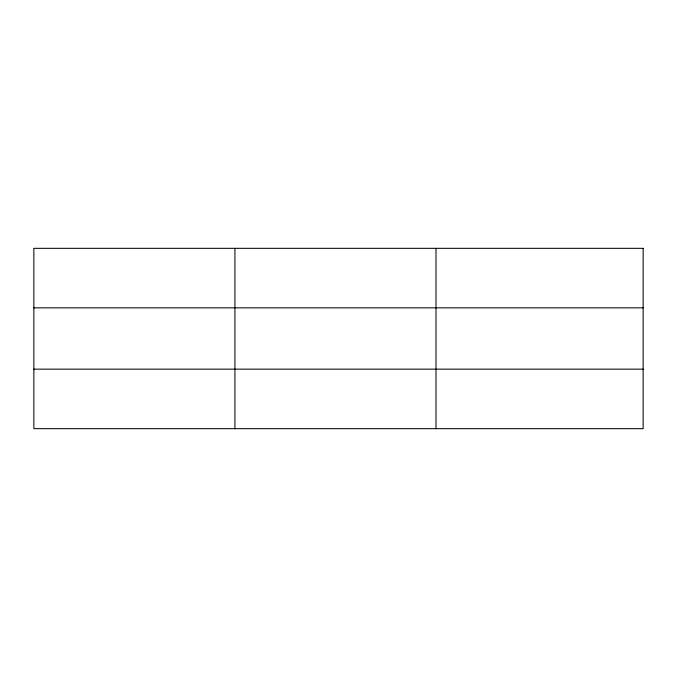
<?xml version="1.0" encoding="UTF-8"?>
<svg xmlns="http://www.w3.org/2000/svg" width="677" height="677" viewBox="0 0 677 677"><rect width="100%" height="100%" fill="white"/><g stroke="black" fill="none" stroke-linecap="round" stroke-linejoin="round"><path stroke-width="1.02" d="M234.919 428.668L234.919 248.332M435.988 428.668L435.988 248.332M33.85 307.84L643.15 307.84M33.85 369.16L643.15 369.16M643.15 248.332L643.15 428.668L33.85 428.668L33.85 248.332L643.15 248.332"/></g></svg>
